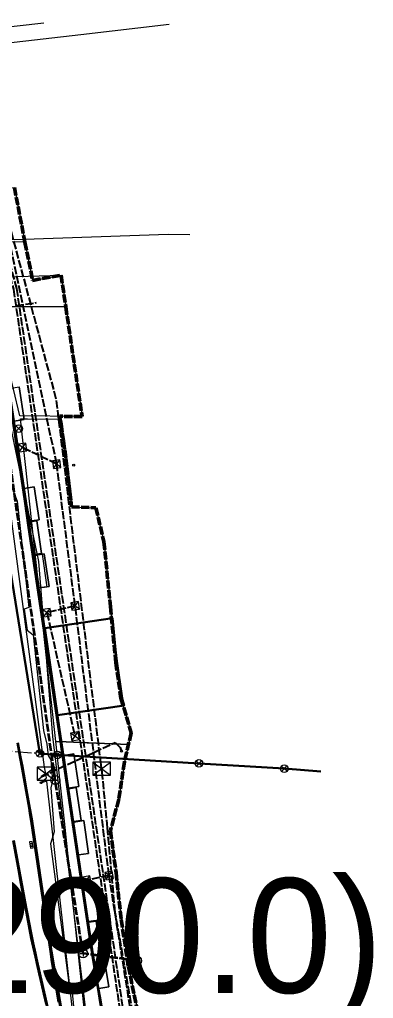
# Model space of a CAD drawing. Header units: metres. Extents: x 105014 to 106600, y 111320 to 118425.
# Drawn here: x 106127.2 to 106182.8, y 116545.7 to 116699.5 of the extents above; entities that cross this region are included whole.
import ezdxf
from ezdxf.enums import TextEntityAlignment as Align

# ---------------------------------------------------------------- set-up
doc = ezdxf.new("R2010")
doc.units = ezdxf.units.M
doc.linetypes.add('DASHDOT', pattern=[3.556, 2.54, -0.508, 0, -0.508])
doc.linetypes.add('DASHED', pattern=[1.524, 1.27, -0.254])
for name, color, linetype, lineweight in [('00-BASE-LIMITE', 7, 'DASHED', 50), ('00-BASE-UE', 42, 'DASHED', 25), ('10-PAV-CALZADA-BRT', 12, 'CONTINUOUS', 30), ('10-PAV-CALZADA-MIXTA', 8, 'CONTINUOUS', 30), ('10-PAV-PARADERO', 30, 'CONTINUOUS', 30), ('10-PAV-SARDINEL', 252, 'CONTINUOUS', 13), ('20-EP-ZONA-DURA', 253, 'CONTINUOUS', 13), ('20-EP-ZONA-VERDE', 84, 'CONTINUOUS', 13), ('30-RED-ENEL-NODOS', 11, 'CONTINUOUS', 13), ('30-RED-ENEL-PROY', 1, 'DASHED', 25), ('30-RED-ETB-CAMARA', 151, 'CONTINUOUS', 13), ('30-RED-ETB-EXIST', 145, 'CONTINUOUS', 13), ('30-RED-ETB-PROY', 5, 'DASHED', 25), ('30-RED-VANTI-EXIST', 52, 'CONTINUOUS', 13), ('35-RH-ACUE-MENOR-EXIST', 151, 'CONTINUOUS', 13), ('35-RH-ACUE-MENOR-PROY', 5, 'DASHED', 25), ('35-RH-PLUV-COLECTOR', 96, 'CONTINUOUS', 30), ('35-RH-PLUV-NODOS', 94, 'CONTINUOUS', 13), ('35-RH-PLUV-RETIRO', 8, 'DASHDOT', 13), ('35-RH-SUDS-ZONAS', 92, 'CONTINUOUS', 20), ('36-RH-SAN-COLECTOR-PROY', 6, 'DASHED', 35), ('36-RH-SAN-POZOS', 216, 'CONTINUOUS', 13), ('40-ROT-UE', 7, 'CONTINUOUS', 25), ('60-PREDIAL-LOTE', 42, 'CONTINUOUS', 13)]:
    doc.layers.add(name, color=color, linetype=linetype, lineweight=lineweight)

# ---------------------------------------------------------------- blocks, each defined once
blk = doc.blocks.new('CAM_ETB_T_13')
for p, q in [((-1.375, -1.025), (1.375, 1.025)), ((-1.375, 1.025), (1.375, -1.025))]:
    blk.add_line(p, q)
blk.add_lwpolyline([(-1.375, -1.025), (1.375, -1.025), (1.375, 1.025), (-1.375, 1.025)], close=True)
blk = doc.blocks.new('POSTE')
blk.add_circle((0, 0), 0.15)
blk = doc.blocks.new('CAJA_ENEL')
for p, q in [((-0.6, -0.6), (0.6, 0.6)), ((-0.6, 0.6), (0.6, -0.6))]:
    blk.add_line(p, q)
blk.add_lwpolyline([(-0.6, -0.6), (0.6, -0.6), (0.6, 0.6), (-0.6, 0.6)], close=True)
blk = doc.blocks.new('POZO_SAN')
for p, q in [((-0.5, 0), (0.5, 0)), ((0, -0.5), (0, 0.5))]:
    blk.add_line(p, q)
blk.add_circle((0, 0), 0.7)
blk = doc.blocks.new('SUMIDERO')
for p, q in [((-0.25, -0.2), (-0.25, 0.2)), ((0, -0.2), (0, 0.2)), ((0.25, -0.2), (0.25, 0.2))]:
    blk.add_line(p, q)
blk.add_lwpolyline([(-0.5, -0.2), (0.5, -0.2), (0.5, 0.2), (-0.5, 0.2)], close=True)
blk = doc.blocks.new('POZO_PLUV')
for p, q in [((-0.42, -0.42), (0.42, 0.42)), ((-0.42, 0.42), (0.42, -0.42))]:
    blk.add_line(p, q)
blk.add_circle((0, 0), 0.6)

msp = doc.modelspace()

# ---------------------------------------------------------------- linework, layer by layer
at = {"layer": '00-BASE-LIMITE'}
msp.add_lwpolyline([(106126.3869, 116673.1367), (106128.0335, 116664.5519), (106129.2451, 116658.5463), (106133.7167, 116659.3571), (106134.4505, 116654.4113), (106137.0111, 116637.1569), (106133.4913, 116637.1963), (106133.7017, 116635.9677), (106133.9031, 116634.6195), (106134.0965, 116633.2739), (106134.2817, 116631.9311), (106134.4597, 116630.5909), (106134.6307, 116629.2537), (106134.7949, 116627.9193), (106134.9531, 116626.5881), (106135.1055, 116625.2599), (106135.2529, 116623.9347), (106135.3577, 116622.9609), (106139.1807, 116622.8379), (106140.4551, 116617.4755), (106141.4611, 116607.3235), (106142.3087, 116598.5255), (106143.1223, 116592.8933), (106144.7305, 116587.4669), (106143.6649, 116582.9257), (106142.7857, 116577.0345), (106141.4575, 116572.0859), (106142.3457, 116565.5543), (106143.1527, 116558.1191), (106144.2827, 116550.7715), (106147.0465, 116537.4645)], dxfattribs=at)
at = {"layer": '00-BASE-UE'}
msp.add_lwpolyline([(106126.3869, 116673.1367), (106128.0335, 116664.5519), (106129.2451, 116658.5463), (106133.7167, 116659.3571), (106134.4505, 116654.4113), (106137.0111, 116637.1569), (106133.4913, 116637.1963), (106133.7017, 116635.9677), (106133.9031, 116634.6195), (106134.0965, 116633.2739), (106134.2817, 116631.9311), (106134.4597, 116630.5909), (106134.6307, 116629.2537), (106134.7949, 116627.9193), (106134.9531, 116626.5881), (106135.1055, 116625.2599), (106135.2529, 116623.9347), (106135.3577, 116622.9609), (106139.1807, 116622.8379), (106140.4551, 116617.4755), (106141.4611, 116607.3235), (106142.3087, 116598.5255), (106143.1223, 116592.8933), (106144.7305, 116587.4669), (106143.6649, 116582.9257), (106142.7857, 116577.0345), (106141.4575, 116572.0859), (106142.3457, 116565.5543), (106143.1527, 116558.1191), (106144.2827, 116550.7715), (106147.0465, 116537.4645)], dxfattribs=at)
at = {"layer": '10-PAV-CALZADA-BRT'}
msp.add_lwpolyline([(106126.2011, 116570.5349), (106129.023, 116555.2282), (106132.5011, 116540.0571)], dxfattribs=at)
at = {"layer": '10-PAV-CALZADA-MIXTA'}
for points in [[(106125.5745, 116640.2935), (106128.0095, 116623.8816), (106128.5695, 116620.1075), (106138.3697, 116554.0571), (106140.8942, 116539.2239)], [(106134.7565, 116538.0445), (106132.1875, 116553.1399), (106129.1519, 116573.5987), (106126.946, 116585.9082)]]:
    msp.add_lwpolyline(points, dxfattribs=at)
at = {"layer": '10-PAV-PARADERO'}
msp.add_lwpolyline([(106133.1729, 116590.2244), (106131.1456, 116603.8868), (106141.8046, 116605.46), (106142.2883, 116600.4949), (106142.4589, 116598.7244), (106143.2914, 116592.8964), (106143.3637, 116592.6525), (106143.6226, 116591.7786), (106133.1729, 116590.2244)], close=True, dxfattribs=at)
at = {"layer": '10-PAV-SARDINEL'}
for points in [[(106139.9826, 116544.1562), (106139.6943, 116545.8031), (106139.4138, 116547.4514), (106139.141, 116549.1009), (106138.8761, 116550.7518), (106138.619, 116552.4038), (106138.3697, 116554.0571), (106128.5695, 116620.1075), (106128.0095, 116623.8816), (106125.5745, 116640.2935)], [(106125.7723, 116640.3229), (106128.2073, 116623.911), (106128.7673, 116620.1369), (106138.5675, 116554.0867), (106138.8167, 116552.4342), (106139.0737, 116550.783), (106139.3385, 116549.1331), (106139.611, 116547.4845), (106139.8914, 116545.8372), (106140.1795, 116544.1912)], [(106126.946, 116585.9082), (106127.1998, 116584.6834), (106127.4462, 116583.4572), (106127.6853, 116582.2295), (106127.917, 116581.0004), (106128.1413, 116579.77), (106128.3583, 116578.5382), (106128.5678, 116577.3051), (106128.7699, 116576.0708), (106128.9646, 116574.8353), (106129.1519, 116573.5987), (106132.1875, 116553.1399), (106132.4277, 116551.5459), (106132.6749, 116549.9531), (106132.9294, 116548.3613), (106133.1909, 116546.7707), (106133.4596, 116545.1813)], [(106133.2625, 116545.1476), (106132.9937, 116546.7379), (106132.732, 116548.3294), (106132.4774, 116549.922), (106132.23, 116551.5157), (106131.9897, 116553.1103), (106128.9542, 116573.5691), (106128.767, 116574.8048), (106128.5724, 116576.0391), (106128.3705, 116577.2722), (106128.1612, 116578.5041), (106127.9445, 116579.7347), (106127.7204, 116580.964), (106127.4889, 116582.1919), (106127.2501, 116583.4184), (106127.0039, 116584.6435)], [(106126.9375, 116567.3365), (106127.218, 116565.723), (106127.5057, 116564.1108), (106127.8008, 116562.5), (106128.1032, 116560.8906), (106128.4128, 116559.2826), (106128.7297, 116557.6759), (106129.054, 116556.0708), (106129.3855, 116554.4671), (106129.7243, 116552.8649), (106130.0703, 116551.2642), (106130.4235, 116549.6653), (106130.7841, 116548.0677), (106131.1518, 116546.472), (106131.5268, 116544.8779)], [(106131.3322, 116544.8316), (106130.957, 116546.4266), (106130.5891, 116548.0232), (106130.2283, 116549.6215), (106129.8749, 116551.2215), (106129.5287, 116552.823), (106129.1897, 116554.4261), (106128.858, 116556.0307), (106128.5336, 116557.6367), (106128.2165, 116559.2443), (106127.9067, 116560.8532), (106127.6041, 116562.4635), (106127.3089, 116564.0752), (106127.021, 116565.6883)]]:
    msp.add_lwpolyline(points, dxfattribs=at)
at = {"layer": '20-EP-ZONA-DURA'}
for points in [[(106126.3869, 116673.1367), (106128.0335, 116664.5519), (106129.2451, 116658.5463), (106133.7167, 116659.3571), (106134.4505, 116654.4113), (106137.0111, 116637.1569), (106133.4913, 116637.1963), (106133.7017, 116635.9677), (106133.9031, 116634.6195), (106134.0965, 116633.2739), (106134.2817, 116631.9311), (106134.4597, 116630.5909), (106134.6307, 116629.2537), (106134.7949, 116627.9193), (106134.9531, 116626.5881), (106135.1055, 116625.2599), (106135.2529, 116623.9347), (106135.3577, 116622.9609), (106139.1807, 116622.8379), (106140.4551, 116617.4755), (106141.4611, 116607.3235), (106141.6429, 116605.4361), (106131.1778, 116603.8916), (106130.2365, 116610.2357), (106131.8187, 116610.4705), (106131.0555, 116615.6141), (106129.4733, 116615.3795), (106129.4585, 116615.4783), (106130.6455, 116615.6545), (106129.8823, 116620.7981), (106128.6953, 116620.6221), (106128.6807, 116620.7209), (106130.2633, 116620.9557), (106129.4997, 116626.0995), (106127.9175, 116625.8645), (106126.3471, 116636.4487), (106127.9297, 116636.6835), (106127.1547, 116641.8255)], [(106140.1795, 116544.1912), (106139.8914, 116545.8372), (106139.6433, 116547.2921), (106141.2193, 116547.5695), (106140.3945, 116552.7037), (106138.8143, 116552.4497), (106138.7993, 116552.5487), (106139.9833, 116552.7435), (106139.2169, 116557.8867), (106138.0301, 116557.7097), (106138.0153, 116557.8087), (106139.5979, 116558.0445), (106138.8343, 116563.1881), (106137.2521, 116562.9533), (106136.4595, 116568.2949), (106138.0421, 116568.5297), (106137.2785, 116573.6733), (106135.6963, 116573.4385), (106135.6815, 116573.5375), (106136.8685, 116573.7137), (106136.1053, 116578.8573), (106134.9183, 116578.6813), (106134.9037, 116578.7801), (106136.4863, 116579.0149), (106135.7227, 116584.1585), (106134.1405, 116583.9237), (106133.205, 116590.2292), (106143.4599, 116591.7544), (106144.7305, 116587.4669), (106144.7305, 116587.4669), (106143.6649, 116582.9257), (106142.7857, 116577.0345), (106141.4575, 116572.0859), (106142.3457, 116565.5543), (106143.1527, 116558.1191), (106144.2827, 116550.7715), (106147.0465, 116537.4645)]]:
    msp.add_lwpolyline(points, dxfattribs=at)
at = {"layer": '20-EP-ZONA-VERDE'}
for points in [[(106127.9297, 116636.6835), (106126.3471, 116636.4487), (106125.5843, 116641.5887), (106127.1547, 116641.8255), (106127.9297, 116636.6835)], [(106130.2633, 116620.9557), (106128.6807, 116620.7209), (106127.9175, 116625.8645), (106129.4997, 116626.0995), (106130.2633, 116620.9557)], [(106130.6455, 116615.6545), (106129.4585, 116615.4783), (106128.6953, 116620.6221), (106129.8823, 116620.7981), (106130.6455, 116615.6545)], [(106131.8187, 116610.4705), (106130.2365, 116610.2357), (106129.4733, 116615.3795), (106131.0555, 116615.6141), (106131.8187, 116610.4705)], [(106136.4863, 116579.0149), (106134.9037, 116578.7801), (106134.1405, 116583.9237), (106135.7227, 116584.1585), (106136.4863, 116579.0149)], [(106136.8685, 116573.7137), (106135.6815, 116573.5375), (106134.9183, 116578.6813), (106136.1053, 116578.8573), (106136.8685, 116573.7137)], [(106138.0421, 116568.5297), (106136.4595, 116568.2949), (106135.6963, 116573.4385), (106137.2785, 116573.6733), (106138.0421, 116568.5297)], [(106139.5979, 116558.0445), (106138.0153, 116557.8087), (106137.2521, 116562.9533), (106138.8343, 116563.1881), (106139.5979, 116558.0445)], [(106139.9833, 116552.7435), (106138.7993, 116552.5487), (106138.0301, 116557.7097), (106139.2169, 116557.8867), (106139.9833, 116552.7435)], [(106141.2193, 116547.5695), (106139.6433, 116547.2921), (106138.8143, 116552.4497), (106140.3945, 116552.7037), (106141.2193, 116547.5695)]]:
    msp.add_lwpolyline(points, close=True, dxfattribs=at)
for points in [[(106126.7503, 116585.867), (106128.9541, 116573.5693), (106131.9897, 116553.1105), (106134.56, 116538.0067)], [(106132.6949, 116540.1059), (106129.2187, 116555.2686), (106126.3985, 116570.5669)]]:
    msp.add_lwpolyline(points, dxfattribs=at)
at = {"layer": '30-RED-ENEL-PROY'}
for points in [[(106133.0259, 116629.6795), (106124.7929, 116668.4625)], [(106133.0259, 116629.6795), (106127.6525, 116632.2975)], [(106135.9263, 116607.4099), (106133.0259, 116629.6795)], [(106135.9263, 116607.4099), (106131.4911, 116606.3445)], [(106131.4911, 116606.3445), (106135.8927, 116586.9101)], [(106141.2553, 116565.0545), (106135.9263, 116607.4099)], [(106141.2553, 116565.0545), (106137.7443, 116564.2985)], [(106144.5625, 116544.3403), (106141.2553, 116565.0545)]]:
    msp.add_lwpolyline(points, dxfattribs=at)
at = {"layer": '30-RED-ETB-EXIST'}
for points in [[(106131.299, 116581.035), (106131.132, 116582.056), (106123.724, 116637.244), (106123.717, 116637.271)], [(106140.949, 116495.204), (106141.032, 116494.616), (106141.03, 116494.639), (106140.884, 116495.799), (106131.487, 116579.884), (106130.599, 116579.64)], [(106130.608, 116579.673), (106131.406, 116580.381), (106131.299, 116581.035)]]:
    msp.add_lwpolyline(points, dxfattribs=at)
at = {"layer": '30-RED-ETB-PROY'}
for points in [[(106140.083, 116581.851), (106139.996, 116582.441), (106132.964, 116639.911), (106125.725, 116666.866), (106125.63, 116667.409)], [(106131.342, 116581.042), (106130.56, 116580.573), (106142.194, 116585.94), (106143.004, 116585.175), (106143.219, 116584.608)], [(106154.839, 116498.585), (106154.856, 116499.119), (106145.008, 116543.489), (106142.21, 116559.242), (106141.007, 116572.553), (106140.174, 116581.279), (106140.083, 116581.851)]]:
    msp.add_lwpolyline(points, dxfattribs=at)
at = {"layer": '30-RED-VANTI-EXIST'}
msp.add_lwpolyline([(106153.9307, 116665.7019), (106150.5519, 116665.7597), (106127.9567, 116664.9521), (106123.9317, 116664.8997)], dxfattribs=at)
at = {"layer": '35-RH-ACUE-MENOR-EXIST'}
for points in [[(106105.3885, 116699.985), (106115.3106, 116673.3019), (106115.4123, 116670.918), (106116.5915, 116666.481), (106115.6706, 116662.0621), (106121.7032, 116637.0295), (106126.7968, 116623.8532), (106128.6661, 116607.1634), (106127.9213, 116606.8811), (106128.3684, 116603.575), (106129.3276, 116602.8632), (106130.9469, 116587.8265), (106131.4951, 116585.6813), (106131.6978, 116583.8992), (106132.1075, 116583.2498), (106132.3816, 116579.9324), (106132.0993, 116578.8496), (106132.626, 116571.9093), (106132.0766, 116570.0276), (106135.0205, 116547.3655), (106135.4479, 116546.7415), (106136.1798, 116538.8442)], [(106106.8755, 116695.9862), (106109.985, 116696.6366), (106131.02, 116698.9837)], [(106107.7331, 116693.7733), (106122.513, 116695.8232), (106124.961, 116695.8135), (106136.7959, 116697.1622), (106150.6861, 116698.7868)], [(106119.1616, 116659.5845), (106124.5861, 116641.3461), (106130.1543, 116614.4006), (106132.36, 116586.87), (106137.49, 116544.32), (106147.31, 116459.83), (106148.74, 116440.46)]]:
    msp.add_lwpolyline(points, dxfattribs=at)
at = {"layer": '35-RH-ACUE-MENOR-PROY'}
for points in [[(106092.5369, 116749.5342), (106106.6865, 116712.134), (106114.7935, 116693.0074), (106116.2582, 116689.5516), (106116.7037, 116688.5006), (106118.4226, 116684.4453), (106121.4797, 116676.052), (106126.7201, 116657.2635), (106144.2182, 116538.6408), (106162.8556, 116458.0726), (106164.1877, 116444.4331), (106164.6066, 116419.3698), (106159.3943, 116379.3815), (106158.6398, 116366.1263), (106155.8807, 116353.2019), (106154.8181, 116333.9881), (106153.3905, 116322.8192), (106153.5996, 116299.9736), (106152.9199, 116273.6022), (106151.926, 116262.0244), (106152.1529, 116246.4247), (106152.781, 116230.9932), (106151.1675, 116230.9753)], [(106109.2246, 116704.8686), (106114.9013, 116691.4833), (106117.9448, 116684.3069), (106119.9282, 116678.8544), (106121.0032, 116675.8992), (106124.424, 116663.6088), (106126.2301, 116657.1546), (106136.9953, 116584.1868), (106143.2007, 116542.1233), (106143.731, 116538.5281), (106162.3611, 116457.9916), (106163.6881, 116444.4046), (106164.106, 116419.3981), (106161.8201, 116401.8609), (106160.9231, 116394.9793), (106159.5728, 116384.6192), (106158.8906, 116379.3853), (106158.1412, 116366.1855)], [(106126.6093, 116654.584), (106129.859, 116655.065)]]:
    msp.add_lwpolyline(points, dxfattribs=at)
at = {"layer": '35-RH-PLUV-COLECTOR'}
for points in [[(106130.3928, 116584.2398), (106122.1612, 116635.0183)], [(106130.3928, 116584.2398), (106122.1612, 116635.0183)], [(106130.3928, 116584.2398), (106133.149, 116584.005)], [(106133.149, 116584.005), (106155.4077, 116582.6571)], [(106155.4077, 116582.6571), (106168.777, 116581.8435), (106174.5332, 116581.4156)]]:
    msp.add_lwpolyline(points, dxfattribs=at)
at = {"layer": '35-RH-PLUV-RETIRO'}
msp.add_lwpolyline([(106119.2353, 116585.0747), (106130.3928, 116584.2398)], dxfattribs=at)
at = {"layer": '35-RH-SUDS-ZONAS'}
for points in [[(106129.4997, 116626.0994), (106127.9175, 116625.8645), (106128.6806, 116620.7209), (106130.2633, 116620.9557), (106129.4997, 116626.0994)], [(106131.486, 116610.3685), (106130.299, 116610.1923), (106129.5358, 116615.3361), (106130.7228, 116615.5122), (106131.486, 116610.3685)], [(106135.7231, 116584.1586), (106134.1405, 116583.9236), (106134.9036, 116578.7801), (106136.4868, 116579.015), (106135.7231, 116584.1586)]]:
    msp.add_lwpolyline(points, close=True, dxfattribs=at)
at = {"layer": '36-RH-SAN-COLECTOR-PROY'}
for points in [[(106132.7954, 116580.0573), (106124.3289, 116639.5738)], [(106137.16, 116552.81), (106132.7954, 116580.0573)], [(106145.6356, 116551.6703), (106137.164, 116552.814)]]:
    msp.add_lwpolyline(points, dxfattribs=at)
at = {"layer": '60-PREDIAL-LOTE'}
for points in [[(106126.3869, 116673.1367), (106128.0334, 116664.5519), (106119.6475, 116664.5795), (106099.8272, 116664.3005), (106099.2405, 116672.2333), (106116.8535, 116672.8398), (106126.3869, 116673.1367)], [(106134.0004, 116657.4441), (106134.4505, 116654.4112), (106134.1853, 116654.4117), (106123.1005, 116654.4326), (106121.5016, 116659.007), (106133.7166, 116659.357), (106133.7497, 116659.134), (106134.0004, 116657.4441)], [(106134.5108, 116654.0046), (106137.011, 116637.1569), (106136.7355, 116637.16), (106127.2303, 116637.2663), (106123.1981, 116654.027), (106123.1005, 116654.4326), (106134.1853, 116654.4117), (106134.4505, 116654.4112), (106134.5108, 116654.0046)], [(106144.3008, 116585.6376), (106144.2966, 116585.6381), (106138.0357, 116585.8992), (106137.7892, 116585.9095), (106136.7599, 116585.9526), (106134.5133, 116586.0467), (106132.9021, 116586.1141), (106131.4208, 116599.2319), (106128.8656, 116622.9096), (106127.3413, 116636.804), (106128.4368, 116636.7929), (106133.5692, 116636.742), (106133.57, 116636.7369), (106133.7016, 116635.9675), (106133.9031, 116634.6195), (106134.0964, 116633.2739), (106134.2817, 116631.931), (106134.4596, 116630.5909), (106134.6305, 116629.2536), (106134.7948, 116627.9193), (106134.953, 116626.588), (106135.1055, 116625.2597), (106135.2528, 116623.9347), (106135.3577, 116622.9607), (106139.1807, 116622.8378), (106140.4551, 116617.4754), (106141.461, 116607.3233), (106142.3087, 116598.5255), (106143.1222, 116592.8933), (106144.7304, 116587.4669), (106144.3252, 116585.6376), (106144.3008, 116585.6376)]]:
    msp.add_lwpolyline(points, close=True, dxfattribs=at)
msp.add_lwpolyline([(106138.8778, 116529.9475), (106136.6095, 116551.1227), (106135.2761, 116563.4667), (106134.6197, 116570.0789), (106134.2499, 116573.5842), (106133.5401, 116580.1844), (106132.9587, 116585.6134), (106132.9021, 116586.1141), (106134.5133, 116586.0467), (106136.7599, 116585.9526), (106137.7892, 116585.9095), (106138.0357, 116585.8992), (106144.2966, 116585.6381), (106144.3008, 116585.6376), (106143.6648, 116582.9256), (106142.7857, 116577.0345), (106141.4575, 116572.0857), (106142.3457, 116565.5543), (106143.1526, 116558.119), (106144.2827, 116550.7715), (106147.0464, 116537.4645)], dxfattribs=at)

# ---------------------------------------------------------------- block references
at = {"layer": '30-RED-ENEL-NODOS'}
for name, p, rotation in [('CAJA_ENEL', (106127.6525, 116632.2975), 98.6), ('CAJA_ENEL', (106133.0259, 116629.6794), 97.4), ('POSTE', (106135.6917, 116629.535), 81), ('CAJA_ENEL', (106135.9263, 116607.4098), 98.7), ('CAJA_ENEL', (106131.4911, 116606.3444), 97.4), ('CAJA_ENEL', (106135.8927, 116586.9101), 100), ('CAJA_ENEL', (106137.7443, 116564.2985), 98.7), ('CAJA_ENEL', (106141.2553, 116565.0545), 99.4)]:
    msp.add_blockref(name, p, dxfattribs=dict(at, rotation=rotation))
at = {"layer": '30-RED-ETB-CAMARA'}
for name, p in [('POSTE', (106143.219, 116584.608)), ('CAM_ETB_T_13', (106140.083, 116581.851)), ('CAM_ETB_T_13', (106131.342, 116581.042)), ('POSTE', (106130.599, 116579.64))]:
    msp.add_blockref(name, p, dxfattribs=at)
at = {"layer": '35-RH-PLUV-NODOS'}
for name, p, rotation in [('POZO_PLUV', (106127.0474, 116635.2731), 271), ('POZO_PLUV', (106130.3928, 116584.2398), 10.4), ('POZO_PLUV', (106130.3928, 116584.2398), 271), ('POZO_PLUV', (106130.3928, 116584.2398), 271), ('POZO_PLUV', (106133.1308, 116584.0063), 271), ('POZO_PLUV', (106155.3781, 116582.6586), 271), ('POZO_PLUV', (106168.777, 116581.8432), 271), ('SUMIDERO', (106129.0434, 116569.8698), 278), ('SUMIDERO', (106129.0434, 116569.8698), 278), ('SUMIDERO', (106129.0434, 116569.8698), 278)]:
    msp.add_blockref(name, p, dxfattribs=dict(at, rotation=rotation))
at = {"layer": '36-RH-SAN-POZOS'}
for p, rotation in [((106132.7954, 116580.0573), 270), ((106137.164, 116552.814), 270), ((106145.6356, 116551.6703), 82.7), ((106145.6356, 116551.6703), 270)]:
    msp.add_blockref('POZO_SAN', p, dxfattribs=dict(at, rotation=rotation))

# ---------------------------------------------------------------- texts
at = {"layer": '40-ROT-UE'}
msp.add_text('UE-05  (16290.0)', height=18, dxfattribs=at).set_placement((106091.9514, 116555.6236), align=Align.MIDDLE_CENTER)

doc.saveas('drawing.dxf')
